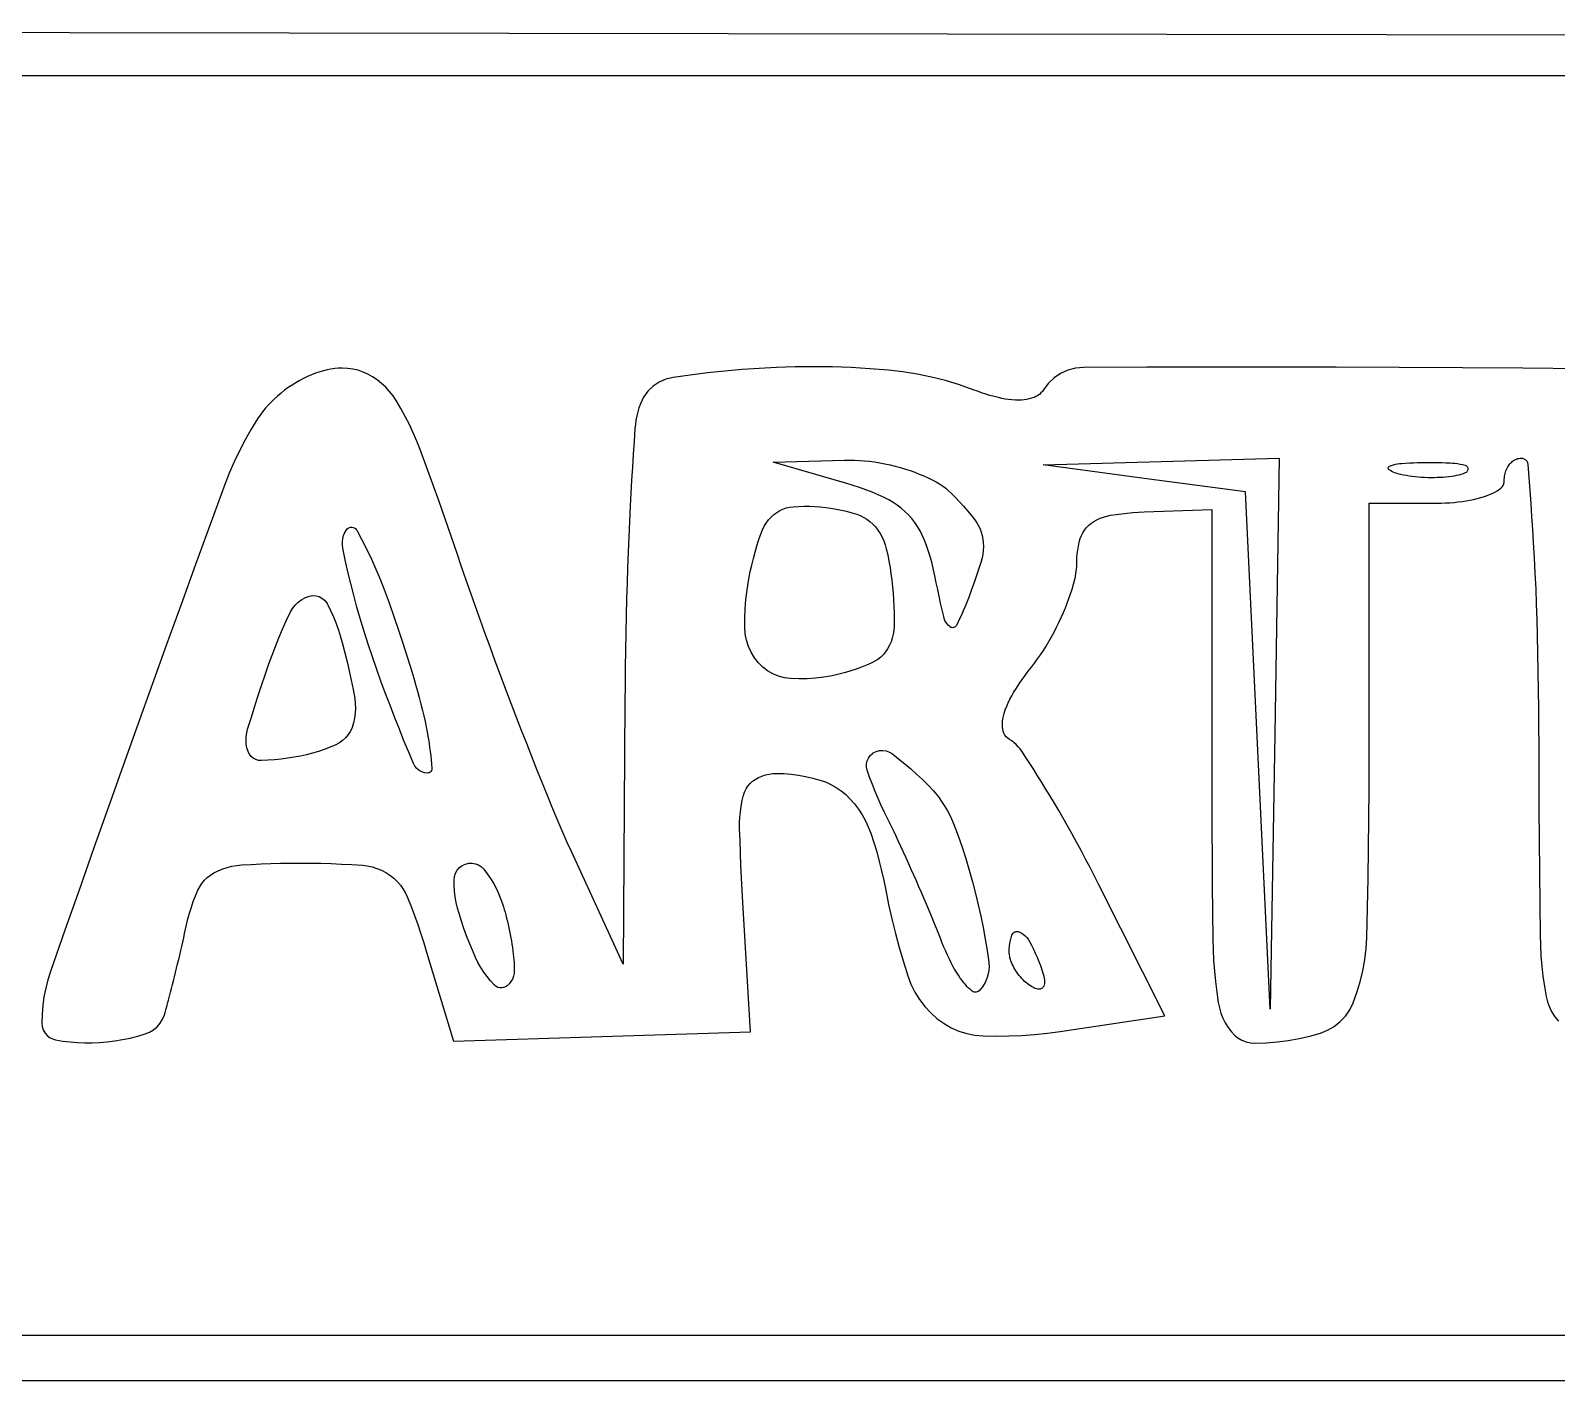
# Model space of a CAD drawing. Header units: millimetres. Extents: x -134 to 134, y -49 to 49.
# Drawn here: x -61.89 to -54.91, y -9.51 to -3.34 of the extents above; entities that cross this region are included whole.
import ezdxf

# ---------------------------------------------------------------- set-up
doc = ezdxf.new("R2010")
doc.units = ezdxf.units.MM
doc.header["$LTSCALE"] = 10
doc.header["$MEASUREMENT"] = 0

# ---------------------------------------------------------------- blocks, each defined once
blk = doc.blocks.new('DT0B-ULTRA_v_1')
at = {"color": 7, "linetype": 'Continuous', "lineweight": -3}
for points in [[(-68.7213, -6.4247, 0), (-68.7213, -9.5089, 0), (-51.71, -9.5089, 0), (-34.6987, -9.5089, 0)], [(-34.6434, -3.3924, 0), (-51.6823, -3.3664, 0), (-68.7213, -3.3404, 0), (-68.7213, -6.4247, 0)], [(-34.7976, -6.425, 0), (-34.7976, -9.3033, 0), (-51.708, -9.3033, 0), (-68.6185, -9.3033, 0), (-68.6185, -6.425, 0), (-68.6185, -3.5466, 0), (-51.708, -3.5466, 0), (-34.7976, -3.5466, 0), (-34.7976, -6.425, 0)], [(-60.8474, -5.1143, 0), (-60.877, -5.162, 0), (-60.9047, -5.2107, 0), (-60.9307, -5.2605, 0), (-60.9548, -5.3112, 0), (-60.9771, -5.3627, 0), (-60.9975, -5.415, 0), (-61.0645, -5.5974, 0), (-61.1312, -5.78, 0), (-61.1976, -5.9627, 0), (-61.2638, -6.1455, 0), (-61.3296, -6.3284, 0), (-61.3951, -6.5114, 0), (-61.4621, -6.6992, 0), (-61.5289, -6.8872, 0), (-61.5954, -7.0752, 0), (-61.6618, -7.2633, 0), (-61.7279, -7.4514, 0), (-61.7937, -7.6397, 0), (-61.8059, -7.6779, 0), (-61.8159, -7.7166, 0), (-61.8237, -7.7559, 0), (-61.8293, -7.7956, 0), (-61.8326, -7.8355, 0), (-61.8338, -7.8756, 0), (-61.8321, -7.8918, 0), (-61.827, -7.9073, 0), (-61.8189, -7.9214, 0), (-61.808, -7.9335, 0), (-61.7948, -7.9431, 0), (-61.7799, -7.9497, 0), (-61.7704, -7.9522, 0), (-61.7374, -7.9578, 0), (-61.7042, -7.9619, 0), (-61.6709, -7.9647, 0), (-61.6374, -7.9661, 0), (-61.6039, -7.966, 0), (-61.5705, -7.9645, 0), (-61.535, -7.9614, 0), (-61.4997, -7.957, 0), (-61.4646, -7.9512, 0), (-61.4297, -7.9441, 0), (-61.3951, -7.9356, 0), (-61.3609, -7.9257, 0), (-61.3411, -7.9178, 0), (-61.3228, -7.9067, 0), (-61.3065, -7.8929, 0), (-61.2927, -7.8766, 0), (-61.2816, -7.8583, 0), (-61.2737, -7.8384, 0), (-61.2703, -7.8272, 0), (-61.267, -7.8159, 0), (-61.2637, -7.8046, 0), (-61.2605, -7.7932, 0), (-61.2574, -7.7819, 0), (-61.2544, -7.7705, 0), (-61.2499, -7.7529, 0), (-61.2453, -7.7353, 0), (-61.2408, -7.7176, 0), (-61.2364, -7.7, 0), (-61.232, -7.6823, 0), (-61.2276, -7.6646, 0), (-61.2227, -7.6447, 0), (-61.2178, -7.6248, 0), (-61.213, -7.6048, 0), (-61.2082, -7.5849, 0), (-61.2035, -7.5649, 0), (-61.1988, -7.5449, 0), (-61.1943, -7.5253, 0), (-61.1898, -7.5057, 0), (-61.1853, -7.4861, 0), (-61.1809, -7.4665, 0), (-61.1765, -7.4469, 0), (-61.1722, -7.4272, 0), (-61.1658, -7.4002, 0), (-61.1585, -7.3735, 0), (-61.1503, -7.3469, 0), (-61.1413, -7.3207, 0), (-61.1313, -7.2948, 0), (-61.1205, -7.2692, 0), (-61.1122, -7.2529, 0), (-61.1022, -7.2375, 0), (-61.0905, -7.2234, 0), (-61.0774, -7.2106, 0), (-61.0629, -7.1993, 0), (-61.0473, -7.1897, 0), (-61.0276, -7.1798, 0), (-61.0072, -7.1714, 0), (-60.9862, -7.1645, 0), (-60.9648, -7.1591, 0), (-60.9431, -7.1554, 0), (-60.9211, -7.1531, 0), (-60.8766, -7.1505, 0), (-60.8321, -7.1484, 0), (-60.7875, -7.1467, 0), (-60.7429, -7.1455, 0), (-60.6983, -7.1448, 0), (-60.6537, -7.1445, 0), (-60.6063, -7.1448, 0), (-60.5588, -7.1457, 0), (-60.5113, -7.1471, 0), (-60.4639, -7.1492, 0), (-60.4164, -7.1518, 0), (-60.3691, -7.1549, 0), (-60.3466, -7.1576, 0), (-60.3245, -7.1623, 0), (-60.3029, -7.1689, 0), (-60.2819, -7.1775, 0), (-60.2619, -7.1879, 0), (-60.2428, -7.2, 0), (-60.2254, -7.2136, 0), (-60.2094, -7.2287, 0), (-60.195, -7.2453, 0), (-60.1822, -7.2632, 0), (-60.1712, -7.2823, 0), (-60.1621, -7.3023, 0), (-60.1461, -7.3434, 0), (-60.1307, -7.3846, 0), (-60.1159, -7.426, 0), (-60.1017, -7.4677, 0), (-60.0882, -7.5096, 0), (-60.0753, -7.5517, 0), (-59.9533, -7.9588, 0), (-59.2744, -7.9372, 0), (-58.5956, -7.9155, 0), (-58.6308, -7.3244, 0), (-58.634, -7.2682, 0), (-58.6368, -7.2118, 0), (-58.6394, -7.1555, 0), (-58.6416, -7.0992, 0), (-58.6436, -7.0428, 0), (-58.6452, -6.9865, 0), (-58.6452, -6.9609, 0), (-58.6441, -6.9354, 0), (-58.6417, -6.9099, 0), (-58.6382, -6.8846, 0), (-58.6335, -6.8595, 0), (-58.6276, -6.8346, 0), (-58.6228, -6.82, 0), (-58.6161, -6.8061, 0), (-58.6078, -6.7932, 0), (-58.5979, -6.7814, 0), (-58.5865, -6.771, 0), (-58.574, -6.7621, 0), (-58.5591, -6.7538, 0), (-58.5434, -6.747, 0), (-58.5272, -6.7416, 0), (-58.5106, -6.7378, 0), (-58.4936, -6.7356, 0), (-58.4766, -6.7349, 0), (-58.4431, -6.736, 0), (-58.4098, -6.7387, 0), (-58.3766, -6.7429, 0), (-58.3437, -6.7488, 0), (-58.311, -6.7562, 0), (-58.2788, -6.7652, 0), (-58.253, -6.7742, 0), (-58.2282, -6.7855, 0), (-58.2044, -6.7989, 0), (-58.1819, -6.8143, 0), (-58.1608, -6.8317, 0), (-58.1413, -6.8507, 0), (-58.121, -6.8741, 0), (-58.1023, -6.8988, 0), (-58.0854, -6.9247, 0), (-58.0704, -6.9518, 0), (-58.0573, -6.9798, 0), (-58.0462, -7.0087, 0), (-58.0322, -7.0512, 0), (-58.0192, -7.094, 0), (-58.0073, -7.1371, 0), (-57.9964, -7.1804, 0), (-57.9866, -7.2241, 0), (-57.9778, -7.2679, 0), (-57.9646, -7.3342, 0), (-57.9499, -7.4002, 0), (-57.9338, -7.4659, 0), (-57.9163, -7.5312, 0), (-57.8973, -7.5961, 0), (-57.8769, -7.6606, 0), (-57.8626, -7.6981, 0), (-57.8448, -7.734, 0), (-57.8236, -7.7681, 0), (-57.7993, -7.8, 0), (-57.7721, -7.8294, 0), (-57.7421, -7.8561, 0), (-57.7115, -7.8783, 0), (-57.6787, -7.897, 0), (-57.6441, -7.9121, 0), (-57.608, -7.9234, 0), (-57.571, -7.9308, 0), (-57.5333, -7.9341, 0), (-57.4744, -7.9352, 0), (-57.4155, -7.9345, 0), (-57.3566, -7.932, 0), (-57.2978, -7.9277, 0), (-57.2392, -7.9217, 0), (-57.1807, -7.9138, 0), (-56.702, -7.842, 0), (-57.004, -7.2438, 0), (-57.024, -7.2045, 0), (-57.0442, -7.1653, 0), (-57.0647, -7.1262, 0), (-57.0854, -7.0873, 0), (-57.1063, -7.0485, 0), (-57.1275, -7.0098, 0), (-57.147, -6.9748, 0), (-57.1668, -6.9399, 0), (-57.1868, -6.9051, 0), (-57.2072, -6.8705, 0), (-57.2278, -6.8361, 0), (-57.2487, -6.8019, 0), (-57.2662, -6.7736, 0), (-57.2839, -6.7454, 0), (-57.3018, -6.7174, 0), (-57.3199, -6.6894, 0), (-57.3381, -6.6616, 0), (-57.3565, -6.6339, 0), (-57.3642, -6.6232, 0), (-57.3726, -6.6131, 0), (-57.3818, -6.6036, 0), (-57.3916, -6.5948, 0), (-57.402, -6.5868, 0), (-57.4129, -6.5795, 0), (-57.4206, -6.5739, 0), (-57.4273, -6.5673, 0), (-57.433, -6.5597, 0), (-57.4376, -6.5515, 0), (-57.4408, -6.5426, 0), (-57.4428, -6.5333, 0), (-57.4439, -6.5212, 0), (-57.4442, -6.5091, 0), (-57.4437, -6.497, 0), (-57.4423, -6.4849, 0), (-57.44, -6.473, 0), (-57.4368, -6.4612, 0), (-57.4314, -6.4445, 0), (-57.4251, -6.428, 0), (-57.4182, -6.4118, 0), (-57.4106, -6.396, 0), (-57.4023, -6.3804, 0), (-57.3934, -6.3653, 0), (-57.3808, -6.3454, 0), (-57.3678, -6.3258, 0), (-57.3545, -6.3064, 0), (-57.3408, -6.2872, 0), (-57.3268, -6.2683, 0), (-57.3124, -6.2497, 0), (-57.298, -6.231, 0), (-57.2841, -6.212, 0), (-57.2707, -6.1926, 0), (-57.2576, -6.173, 0), (-57.2451, -6.153, 0), (-57.233, -6.1328, 0), (-57.2207, -6.1112, 0), (-57.2089, -6.0893, 0), (-57.1974, -6.0672, 0), (-57.1865, -6.0449, 0), (-57.1759, -6.0224, 0), (-57.1659, -5.9996, 0), (-57.157, -5.9785, 0), (-57.1486, -5.9573, 0), (-57.1406, -5.9358, 0), (-57.1331, -5.9142, 0), (-57.126, -5.8925, 0), (-57.1194, -5.8706, 0), (-57.115, -5.854, 0), (-57.1113, -5.8371, 0), (-57.1085, -5.8201, 0), (-57.1064, -5.803, 0), (-57.1052, -5.7858, 0), (-57.1048, -5.7686, 0), (-57.1043, -5.7504, 0), (-57.1029, -5.7323, 0), (-57.1007, -5.7142, 0), (-57.0976, -5.6963, 0), (-57.0935, -5.6786, 0), (-57.0887, -5.661, 0), (-57.0839, -5.6479, 0), (-57.0778, -5.6354, 0), (-57.0703, -5.6235, 0), (-57.0617, -5.6126, 0), (-57.0519, -5.6026, 0), (-57.0411, -5.5937, 0), (-57.0276, -5.5844, 0), (-57.0134, -5.5763, 0), (-56.9985, -5.5693, 0), (-56.9832, -5.5636, 0), (-56.9675, -5.559, 0), (-56.9514, -5.5557, 0), (-56.9257, -5.5517, 0), (-56.9, -5.5483, 0), (-56.8741, -5.5455, 0), (-56.8482, -5.5432, 0), (-56.8223, -5.5414, 0), (-56.7964, -5.5402, 0), (-56.4882, -5.5293, 0), (-56.4882, -6.7481, 0), (-56.4881, -6.8722, 0), (-56.4877, -6.9963, 0), (-56.487, -7.1204, 0), (-56.4861, -7.2445, 0), (-56.4849, -7.3686, 0), (-56.4835, -7.4927, 0), (-56.4823, -7.5412, 0), (-56.4799, -7.5896, 0), (-56.4763, -7.638, 0), (-56.4715, -7.6863, 0), (-56.4655, -7.7344, 0), (-56.4583, -7.7824, 0), (-56.4534, -7.8065, 0), (-56.4463, -7.8301, 0), (-56.4372, -7.853, 0), (-56.4262, -7.875, 0), (-56.4133, -7.8959, 0), (-56.3986, -7.9157, 0), (-56.3845, -7.9306, 0), (-56.3684, -7.9433, 0), (-56.3506, -7.9535, 0), (-56.3315, -7.9609, 0), (-56.3115, -7.9654, 0), (-56.291, -7.9669, 0), (-56.2403, -7.9657, 0), (-56.1898, -7.9618, 0), (-56.1395, -7.9554, 0), (-56.0896, -7.9465, 0), (-56.0402, -7.9351, 0), (-55.9915, -7.9212, 0), (-55.959, -7.9083, 0), (-55.9288, -7.8909, 0), (-55.9015, -7.8692, 0), (-55.8777, -7.8437, 0), (-55.8579, -7.815, 0), (-55.8425, -7.7837, 0), (-55.8248, -7.7356, 0), (-55.8099, -7.6866, 0), (-55.798, -7.6369, 0), (-55.789, -7.5865, 0), (-55.783, -7.5356, 0), (-55.7801, -7.4845, 0), (-55.7766, -7.349, 0), (-55.7737, -7.2134, 0), (-55.7715, -7.0778, 0), (-55.7699, -6.9422, 0), (-55.7689, -6.8066, 0), (-55.7686, -6.671, 0), (-55.7686, -5.4998, 0), (-55.4602, -5.4998, 0), (-55.4405, -5.4996, 0), (-55.4207, -5.4989, 0), (-55.401, -5.4979, 0), (-55.3813, -5.4964, 0), (-55.3617, -5.4946, 0), (-55.3421, -5.4923, 0), (-55.3252, -5.4899, 0), (-55.3084, -5.4869, 0), (-55.2917, -5.4834, 0), (-55.2751, -5.4793, 0), (-55.2587, -5.4747, 0), (-55.2424, -5.4696, 0), (-55.2303, -5.4653, 0), (-55.2185, -5.4605, 0), (-55.2068, -5.4552, 0), (-55.1954, -5.4494, 0), (-55.1842, -5.4432, 0), (-55.1733, -5.4365, 0), (-55.1672, -5.4317, 0), (-55.1618, -5.426, 0), (-55.1575, -5.4195, 0), (-55.1544, -5.4123, 0), (-55.1525, -5.4047, 0), (-55.1518, -5.397, 0), (-55.1516, -5.3903, 0), (-55.1512, -5.3837, 0), (-55.1504, -5.3771, 0), (-55.1492, -5.3706, 0), (-55.1478, -5.3641, 0), (-55.146, -5.3577, 0), (-55.144, -5.3518, 0), (-55.1417, -5.346, 0), (-55.1391, -5.3403, 0), (-55.1361, -5.3348, 0), (-55.1328, -5.3295, 0), (-55.1292, -5.3244, 0), (-55.1256, -5.3201, 0), (-55.1218, -5.316, 0), (-55.1178, -5.3121, 0), (-55.1134, -5.3085, 0), (-55.1089, -5.3052, 0), (-55.1041, -5.3023, 0), (-55.0996, -5.2999, 0), (-55.0948, -5.2979, 0), (-55.0899, -5.2964, 0), (-55.0849, -5.2953, 0), (-55.0798, -5.2947, 0), (-55.0747, -5.2945, 0), (-55.0682, -5.2952, 0), (-55.062, -5.2972, 0), (-55.0563, -5.3005, 0), (-55.0514, -5.3049, 0), (-55.0476, -5.3103, 0), (-55.0449, -5.3163, 0), (-55.0436, -5.3227, 0), (-55.0436, -5.3227, 0), (-55.0392, -5.3828, 0), (-55.0349, -5.4422, 0), (-55.0308, -5.5015, 0), (-55.0269, -5.5609, 0), (-55.023, -5.6202, 0), (-55.0193, -5.6796, 0), (-55.0152, -5.7501, 0), (-55.0116, -5.8205, 0), (-55.0083, -5.891, 0), (-55.0055, -5.9616, 0), (-55.0032, -6.0321, 0), (-55.0012, -6.1027, 0), (-54.9993, -6.1864, 0), (-54.9977, -6.2701, 0), (-54.9965, -6.3539, 0), (-54.9955, -6.4376, 0), (-54.9948, -6.5214, 0), (-54.9945, -6.6051, 0), (-54.994, -6.75, 0), (-54.9933, -6.8949, 0), (-54.9924, -7.0397, 0), (-54.9912, -7.1846, 0), (-54.9898, -7.3294, 0), (-54.9881, -7.4742, 0), (-54.9869, -7.5213, 0), (-54.9843, -7.5682, 0), (-54.9803, -7.6151, 0), (-54.975, -7.6618, 0), (-54.9684, -7.7084, 0), (-54.9604, -7.7547, 0), (-54.9544, -7.7794, 0), (-54.9456, -7.8033, 0), (-54.9343, -7.8261, 0), (-54.9205, -7.8475, 0), (-54.9044, -7.8672, 0)], [(-54.7916, -4.8862, 0), (-55.0674, -4.8836, 0), (-55.3432, -4.8817, 0), (-55.6316, -4.8804, 0), (-55.9201, -4.8794, 0), (-56.2085, -4.8789, 0), (-56.497, -4.8787, 0), (-56.7855, -4.8789, 0), (-57.0739, -4.8795, 0), (-57.1102, -4.8827, 0), (-57.1454, -4.892, 0), (-57.1786, -4.907, 0), (-57.2088, -4.9274, 0), (-57.2351, -4.9526, 0), (-57.2568, -4.9818, 0), (-57.2622, -4.9896, 0), (-57.2684, -4.9967, 0), (-57.2754, -5.0031, 0), (-57.2831, -5.0087, 0), (-57.2914, -5.0133, 0), (-57.3001, -5.0171, 0), (-57.3113, -5.0208, 0), (-57.3227, -5.0238, 0), (-57.3343, -5.0262, 0), (-57.346, -5.0279, 0), (-57.3578, -5.029, 0), (-57.3696, -5.0293, 0), (-57.3853, -5.029, 0), (-57.401, -5.028, 0), (-57.4167, -5.0264, 0), (-57.4322, -5.0242, 0), (-57.4477, -5.0213, 0), (-57.4631, -5.0178, 0), (-57.4825, -5.0128, 0), (-57.5018, -5.0074, 0), (-57.521, -5.0015, 0), (-57.5401, -4.9954, 0), (-57.5591, -4.9888, 0), (-57.5779, -4.9818, 0), (-57.6406, -4.9596, 0), (-57.7042, -4.9403, 0), (-57.7686, -4.9239, 0), (-57.8337, -4.9104, 0), (-57.8994, -4.9, 0), (-57.9655, -4.8925, 0), (-58.0504, -4.8858, 0), (-58.1354, -4.8809, 0), (-58.2206, -4.8779, 0), (-58.3057, -4.8768, 0), (-58.3909, -4.8776, 0), (-58.4761, -4.8802, 0), (-58.5553, -4.8842, 0), (-58.6344, -4.8897, 0), (-58.7134, -4.8966, 0), (-58.7923, -4.9049, 0), (-58.871, -4.9146, 0), (-58.9495, -4.9257, 0), (-58.9819, -4.9336, 0), (-59.0125, -4.947, 0), (-59.0402, -4.9655, 0), (-59.0643, -4.9886, 0), (-59.0839, -5.0156, 0), (-59.0986, -5.0456, 0), (-59.1051, -5.0638, 0), (-59.1107, -5.0824, 0), (-59.1153, -5.1012, 0), (-59.119, -5.1203, 0), (-59.1218, -5.1395, 0), (-59.1236, -5.1588, 0), (-59.1276, -5.2177, 0), (-59.1315, -5.2767, 0), (-59.1351, -5.3357, 0), (-59.1386, -5.3947, 0), (-59.142, -5.4537, 0), (-59.1451, -5.5128, 0), (-59.1486, -5.5833, 0), (-59.1518, -5.6539, 0), (-59.1548, -5.7245, 0), (-59.1574, -5.7951, 0), (-59.1596, -5.8657, 0), (-59.1616, -5.9363, 0), (-59.1635, -6.0149, 0), (-59.1652, -6.0934, 0), (-59.1666, -6.172, 0), (-59.1678, -6.2505, 0), (-59.1687, -6.3291, 0), (-59.1694, -6.4077, 0), (-59.1778, -7.6071, 0), (-59.4135, -7.0923, 0), (-59.4327, -7.05, 0), (-59.4516, -7.0075, 0), (-59.4701, -6.9649, 0), (-59.4883, -6.9221, 0), (-59.5062, -6.8792, 0), (-59.5238, -6.8362, 0), (-59.5477, -6.777, 0), (-59.5713, -6.7177, 0), (-59.5948, -6.6583, 0), (-59.6181, -6.5989, 0), (-59.6413, -6.5394, 0), (-59.6642, -6.4798, 0), (-59.6888, -6.4154, 0), (-59.7132, -6.351, 0), (-59.7374, -6.2864, 0), (-59.7615, -6.2218, 0), (-59.7853, -6.1571, 0), (-59.809, -6.0923, 0), (-59.8307, -6.0322, 0), (-59.8522, -5.9719, 0), (-59.8735, -5.9116, 0), (-59.8946, -5.8512, 0), (-59.9154, -5.7908, 0), (-59.9361, -5.7302, 0), (-59.9632, -5.6507, 0), (-59.9907, -5.5714, 0), (-60.0186, -5.4922, 0), (-60.0469, -5.4131, 0), (-60.0756, -5.3342, 0), (-60.1047, -5.2554, 0), (-60.1198, -5.2166, 0), (-60.1363, -5.1783, 0), (-60.1539, -5.1406, 0), (-60.1729, -5.1035, 0), (-60.193, -5.0671, 0), (-60.2143, -5.0313, 0), (-60.2288, -5.0099, 0), (-60.2448, -4.9896, 0), (-60.2623, -4.9706, 0), (-60.2812, -4.953, 0), (-60.3014, -4.9369, 0), (-60.3228, -4.9224, 0), (-60.3439, -4.9106, 0), (-60.366, -4.9008, 0), (-60.3889, -4.893, 0), (-60.4125, -4.8875, 0), (-60.4364, -4.8841, 0), (-60.4606, -4.883, 0), (-60.4781, -4.8834, 0), (-60.4955, -4.8848, 0), (-60.5129, -4.8872, 0), (-60.53, -4.8905, 0), (-60.547, -4.8947, 0), (-60.5638, -4.8998, 0), (-60.5826, -4.9064, 0), (-60.6012, -4.9138, 0), (-60.6196, -4.9218, 0), (-60.6376, -4.9305, 0), (-60.6553, -4.9399, 0), (-60.6727, -4.9498, 0), (-60.6903, -4.9608, 0), (-60.7075, -4.9723, 0), (-60.7243, -4.9845, 0), (-60.7407, -4.9973, 0), (-60.7567, -5.0106, 0), (-60.7721, -5.0244, 0), (-60.7862, -5.0381, 0), (-60.7997, -5.0523, 0), (-60.8126, -5.067, 0), (-60.8248, -5.0823, 0), (-60.8365, -5.098, 0), (-60.8474, -5.1143, 0)], [(-56.2003, -6.5535, 0), (-56.2208, -7.8127, 0), (-56.2774, -6.6306, 0), (-56.334, -5.4484, 0), (-56.7966, -5.3867, 0), (-57.2592, -5.325, 0), (-56.7195, -5.3096, 0), (-56.1798, -5.2942, 0), (-56.2003, -6.5535, 0)], [(-57.6777, -5.4557, 0), (-57.6589, -5.4749, 0), (-57.6405, -5.4945, 0), (-57.6224, -5.5145, 0), (-57.6048, -5.5348, 0), (-57.5876, -5.5555, 0), (-57.5708, -5.5766, 0), (-57.5615, -5.5896, 0), (-57.5534, -5.6034, 0), (-57.5466, -5.6179, 0), (-57.541, -5.6329, 0), (-57.5368, -5.6484, 0), (-57.5339, -5.6641, 0), (-57.5322, -5.6814, 0), (-57.5317, -5.6988, 0), (-57.5325, -5.7161, 0), (-57.5346, -5.7334, 0), (-57.5379, -5.7504, 0), (-57.5425, -5.7672, 0), (-57.5526, -5.7992, 0), (-57.5632, -5.8311, 0), (-57.5741, -5.8629, 0), (-57.5854, -5.8946, 0), (-57.5971, -5.9262, 0), (-57.6092, -5.9575, 0), (-57.6161, -5.9747, 0), (-57.6233, -5.9918, 0), (-57.6308, -6.0087, 0), (-57.6386, -6.0255, 0), (-57.6467, -6.0421, 0), (-57.6551, -6.0586, 0), (-57.6574, -6.0621, 0), (-57.6603, -6.0649, 0), (-57.6637, -6.0671, 0), (-57.6676, -6.0686, 0), (-57.6716, -6.0692, 0), (-57.6757, -6.0689, 0), (-57.6797, -6.0678, 0), (-57.6833, -6.0659, 0), (-57.6853, -6.0644, 0), (-57.6919, -6.0581, 0), (-57.6978, -6.0511, 0), (-57.7029, -6.0435, 0), (-57.7071, -6.0355, 0), (-57.7105, -6.027, 0), (-57.713, -6.0182, 0), (-57.72, -5.9874, 0), (-57.7269, -5.9566, 0), (-57.7336, -5.9257, 0), (-57.7401, -5.8948, 0), (-57.7466, -5.8638, 0), (-57.7528, -5.8328, 0), (-57.7589, -5.8045, 0), (-57.7659, -5.7764, 0), (-57.7737, -5.7485, 0), (-57.7823, -5.7209, 0), (-57.7917, -5.6935, 0), (-57.802, -5.6664, 0), (-57.8108, -5.6459, 0), (-57.821, -5.626, 0), (-57.8324, -5.6068, 0), (-57.8451, -5.5884, 0), (-57.8589, -5.5708, 0), (-57.8737, -5.5541, 0), (-57.89, -5.5381, 0), (-57.9072, -5.5231, 0), (-57.9253, -5.5092, 0), (-57.9442, -5.4964, 0), (-57.9639, -5.4848, 0), (-57.9842, -5.4745, 0), (-58.012, -5.4619, 0), (-58.0401, -5.45, 0), (-58.0685, -5.4389, 0), (-58.0972, -5.4285, 0), (-58.1262, -5.4189, 0), (-58.1554, -5.41, 0), (-58.4928, -5.3127, 0), (-58.166, -5.3034, 0), (-58.1431, -5.3031, 0), (-58.1202, -5.3035, 0), (-58.0974, -5.3046, 0), (-58.0745, -5.3063, 0), (-58.0518, -5.3087, 0), (-58.0291, -5.3118, 0), (-58.0052, -5.3157, 0), (-57.9815, -5.3203, 0), (-57.9578, -5.3254, 0), (-57.9343, -5.3311, 0), (-57.911, -5.3374, 0), (-57.8878, -5.3443, 0), (-57.8665, -5.3513, 0), (-57.8454, -5.3588, 0), (-57.8244, -5.3669, 0), (-57.8037, -5.3755, 0), (-57.7833, -5.3847, 0), (-57.763, -5.3944, 0), (-57.7475, -5.4026, 0), (-57.7324, -5.4117, 0), (-57.7179, -5.4216, 0), (-57.7039, -5.4322, 0), (-57.6905, -5.4436, 0), (-57.6777, -5.4557, 0)], [(-55.3297, -5.3616, 0), (-55.3397, -5.3654, 0), (-55.3498, -5.3687, 0), (-55.36, -5.3717, 0), (-55.3703, -5.3742, 0), (-55.3807, -5.3762, 0), (-55.3912, -5.3779, 0), (-55.4047, -5.3796, 0), (-55.4182, -5.381, 0), (-55.4318, -5.3821, 0), (-55.4454, -5.3829, 0), (-55.4589, -5.3835, 0), (-55.4725, -5.3838, 0), (-55.487, -5.3839, 0), (-55.5015, -5.3836, 0), (-55.5159, -5.3831, 0), (-55.5304, -5.3823, 0), (-55.5448, -5.3812, 0), (-55.5592, -5.3798, 0), (-55.5725, -5.3782, 0), (-55.5858, -5.3763, 0), (-55.599, -5.3741, 0), (-55.6121, -5.3715, 0), (-55.6252, -5.3686, 0), (-55.6381, -5.3654, 0), (-55.6452, -5.3634, 0), (-55.652, -5.3609, 0), (-55.6588, -5.3581, 0), (-55.6653, -5.3548, 0), (-55.6717, -5.3512, 0), (-55.6778, -5.3473, 0), (-55.6793, -5.346, 0), (-55.6805, -5.3444, 0), (-55.6813, -5.3427, 0), (-55.6818, -5.3408, 0), (-55.6818, -5.3388, 0), (-55.6815, -5.3369, 0), (-55.6807, -5.335, 0), (-55.6796, -5.3334, 0), (-55.6782, -5.3321, 0), (-55.6765, -5.331, 0), (-55.6765, -5.331, 0), (-55.6672, -5.3275, 0), (-55.6583, -5.3247, 0), (-55.6492, -5.3224, 0), (-55.64, -5.3206, 0), (-55.6307, -5.3192, 0), (-55.6214, -5.3184, 0), (-55.6031, -5.3173, 0), (-55.5848, -5.3164, 0), (-55.5665, -5.3156, 0), (-55.5482, -5.315, 0), (-55.5299, -5.3145, 0), (-55.5116, -5.3142, 0), (-55.4931, -5.3141, 0), (-55.4746, -5.3141, 0), (-55.4561, -5.3143, 0), (-55.4376, -5.3147, 0), (-55.4191, -5.3153, 0), (-55.4006, -5.316, 0), (-55.3888, -5.3168, 0), (-55.3771, -5.3179, 0), (-55.3655, -5.3195, 0), (-55.3539, -5.3214, 0), (-55.3424, -5.3238, 0), (-55.331, -5.3266, 0), (-55.3275, -5.3279, 0), (-55.3244, -5.3299, 0), (-55.3217, -5.3325, 0), (-55.3197, -5.3355, 0), (-55.3184, -5.339, 0), (-55.3177, -5.3427, 0), (-55.3177, -5.3427, 0), (-55.318, -5.3471, 0), (-55.3191, -5.3508, 0), (-55.3209, -5.3543, 0), (-55.3233, -5.3573, 0), (-55.3263, -5.3598, 0), (-55.3297, -5.3616, 0)], [(-57.9468, -5.8817, 0), (-57.9442, -5.912, 0), (-57.9422, -5.9424, 0), (-57.9407, -5.9727, 0), (-57.9398, -6.0031, 0), (-57.9395, -6.0335, 0), (-57.9398, -6.0639, 0), (-57.941, -6.0817, 0), (-57.9436, -6.0993, 0), (-57.9478, -6.1166, 0), (-57.9534, -6.1334, 0), (-57.9605, -6.1497, 0), (-57.969, -6.1654, 0), (-57.9782, -6.1791, 0), (-57.9887, -6.1918, 0), (-58.0005, -6.2034, 0), (-58.0133, -6.2137, 0), (-58.0272, -6.2227, 0), (-58.0419, -6.2303, 0), (-58.0652, -6.2403, 0), (-58.0888, -6.2498, 0), (-58.1127, -6.2585, 0), (-58.1368, -6.2664, 0), (-58.1611, -6.2737, 0), (-58.1857, -6.2803, 0), (-58.223, -6.2886, 0), (-58.2608, -6.2951, 0), (-58.2988, -6.2996, 0), (-58.337, -6.3021, 0), (-58.3753, -6.3027, 0), (-58.4136, -6.3013, 0), (-58.441, -6.2978, 0), (-58.4677, -6.2907, 0), (-58.4933, -6.2802, 0), (-58.5173, -6.2664, 0), (-58.5393, -6.2496, 0), (-58.5588, -6.2301, 0), (-58.577, -6.2068, 0), (-58.5923, -6.1816, 0), (-58.6045, -6.1548, 0), (-58.6136, -6.1267, 0), (-58.6193, -6.0978, 0), (-58.6216, -6.0684, 0), (-58.6217, -6.0255, 0), (-58.62, -5.9825, 0), (-58.6167, -5.9397, 0), (-58.6116, -5.897, 0), (-58.6049, -5.8546, 0), (-58.5965, -5.8124, 0), (-58.5897, -5.7829, 0), (-58.5824, -5.7536, 0), (-58.5745, -5.7244, 0), (-58.566, -5.6954, 0), (-58.557, -5.6665, 0), (-58.5474, -5.6378, 0), (-58.541, -5.6216, 0), (-58.5331, -5.6059, 0), (-58.5239, -5.591, 0), (-58.5134, -5.577, 0), (-58.5017, -5.564, 0), (-58.4889, -5.5521, 0), (-58.476, -5.5423, 0), (-58.4623, -5.5339, 0), (-58.4477, -5.5271, 0), (-58.4325, -5.5218, 0), (-58.4168, -5.5181, 0), (-58.4008, -5.5162, 0), (-58.376, -5.5148, 0), (-58.3512, -5.5142, 0), (-58.3263, -5.5144, 0), (-58.3015, -5.5154, 0), (-58.2767, -5.5171, 0), (-58.252, -5.5195, 0), (-58.2279, -5.5228, 0), (-58.204, -5.5268, 0), (-58.1802, -5.5316, 0), (-58.1566, -5.5373, 0), (-58.1332, -5.5438, 0), (-58.11, -5.551, 0), (-58.0939, -5.5572, 0), (-58.0783, -5.5649, 0), (-58.0636, -5.5739, 0), (-58.0497, -5.5843, 0), (-58.0369, -5.5959, 0), (-58.0251, -5.6086, 0), (-58.0136, -5.6234, 0), (-58.0033, -5.639, 0), (-57.9943, -5.6554, 0), (-57.9866, -5.6725, 0), (-57.9802, -5.6901, 0), (-57.9752, -5.7082, 0), (-57.9689, -5.7368, 0), (-57.9632, -5.7656, 0), (-57.9582, -5.7945, 0), (-57.9538, -5.8235, 0), (-57.95, -5.8526, 0), (-57.9468, -5.8817, 0)], [(-60.1429, -6.27, 0), (-60.1342, -6.2995, 0), (-60.1257, -6.329, 0), (-60.1175, -6.3586, 0), (-60.1095, -6.3882, 0), (-60.1018, -6.4179, 0), (-60.0943, -6.4477, 0), (-60.0884, -6.4725, 0), (-60.0828, -6.4973, 0), (-60.0777, -6.5222, 0), (-60.0728, -6.5471, 0), (-60.0684, -6.5722, 0), (-60.0643, -6.5972, 0), (-60.0615, -6.6162, 0), (-60.0589, -6.6353, 0), (-60.0566, -6.6543, 0), (-60.0545, -6.6734, 0), (-60.0526, -6.6925, 0), (-60.051, -6.7117, 0), (-60.0511, -6.7159, 0), (-60.0521, -6.72, 0), (-60.0539, -6.7238, 0), (-60.0565, -6.7271, 0), (-60.0597, -6.7298, 0), (-60.0634, -6.7318, 0), (-60.0674, -6.733, 0), (-60.0711, -6.7334, 0), (-60.0847, -6.732, 0), (-60.0978, -6.7281, 0), (-60.1099, -6.7216, 0), (-60.1205, -6.713, 0), (-60.1292, -6.7024, 0), (-60.1357, -6.6904, 0), (-60.1574, -6.6381, 0), (-60.1788, -6.5856, 0), (-60.1999, -6.533, 0), (-60.2207, -6.4803, 0), (-60.2412, -6.4275, 0), (-60.2613, -6.3746, 0), (-60.2825, -6.3174, 0), (-60.303, -6.2599, 0), (-60.3228, -6.2022, 0), (-60.342, -6.1443, 0), (-60.3605, -6.0862, 0), (-60.3783, -6.0278, 0), (-60.3938, -5.9746, 0), (-60.4084, -5.9212, 0), (-60.4222, -5.8675, 0), (-60.4352, -5.8137, 0), (-60.4473, -5.7596, 0), (-60.4585, -5.7054, 0), (-60.4604, -5.6909, 0), (-60.4604, -5.6764, 0), (-60.4585, -5.662, 0), (-60.4547, -5.6479, 0), (-60.4491, -5.6345, 0), (-60.4417, -5.6219, 0), (-60.438, -5.6175, 0), (-60.4334, -5.614, 0), (-60.4283, -5.6115, 0), (-60.4227, -5.6101, 0), (-60.4169, -5.6099, 0), (-60.4112, -5.6109, 0), (-60.4059, -5.6131, 0), (-60.4011, -5.6163, 0), (-60.3971, -5.6205, 0), (-60.3948, -5.6239, 0), (-60.3711, -5.6676, 0), (-60.3486, -5.7118, 0), (-60.3271, -5.7567, 0), (-60.3068, -5.802, 0), (-60.2877, -5.8478, 0), (-60.2697, -5.8941, 0), (-60.2468, -5.9562, 0), (-60.2247, -6.0185, 0), (-60.2032, -6.081, 0), (-60.1824, -6.1438, 0), (-60.1623, -6.2068, 0), (-60.1429, -6.27, 0)], [(-60.4594, -6.1423, 0), (-60.4486, -6.1837, 0), (-60.4384, -6.2253, 0), (-60.4289, -6.267, 0), (-60.42, -6.3088, 0), (-60.4117, -6.3508, 0), (-60.404, -6.3929, 0), (-60.4012, -6.4151, 0), (-60.4003, -6.4374, 0), (-60.4014, -6.4597, 0), (-60.4044, -6.4818, 0), (-60.4094, -6.5036, 0), (-60.4163, -6.5248, 0), (-60.4239, -6.5418, 0), (-60.4337, -6.5576, 0), (-60.4455, -6.572, 0), (-60.4591, -6.5847, 0), (-60.4742, -6.5956, 0), (-60.4905, -6.6044, 0), (-60.5165, -6.6156, 0), (-60.5428, -6.6258, 0), (-60.5695, -6.6349, 0), (-60.5966, -6.6429, 0), (-60.624, -6.6499, 0), (-60.6516, -6.6557, 0), (-60.6811, -6.661, 0), (-60.7108, -6.6655, 0), (-60.7406, -6.6693, 0), (-60.7704, -6.6724, 0), (-60.8003, -6.6748, 0), (-60.8303, -6.6764, 0), (-60.8433, -6.6755, 0), (-60.8557, -6.672, 0), (-60.8672, -6.666, 0), (-60.8772, -6.6577, 0), (-60.8853, -6.6476, 0), (-60.891, -6.636, 0), (-60.8915, -6.6345, 0), (-60.8963, -6.6178, 0), (-60.8993, -6.6008, 0), (-60.9005, -6.5835, 0), (-60.8998, -6.5662, 0), (-60.8974, -6.549, 0), (-60.8932, -6.5322, 0), (-60.8777, -6.4824, 0), (-60.8619, -6.4326, 0), (-60.8459, -6.383, 0), (-60.8294, -6.3335, 0), (-60.8127, -6.284, 0), (-60.7957, -6.2347, 0), (-60.7814, -6.1947, 0), (-60.7663, -6.155, 0), (-60.7504, -6.1156, 0), (-60.7339, -6.0765, 0), (-60.7166, -6.0377, 0), (-60.6986, -5.9992, 0), (-60.6888, -5.982, 0), (-60.6766, -5.9663, 0), (-60.6624, -5.9525, 0), (-60.6463, -5.9409, 0), (-60.6287, -5.9317, 0), (-60.61, -5.9251, 0), (-60.5955, -5.9227, 0), (-60.5808, -5.9234, 0), (-60.5666, -5.9271, 0), (-60.5535, -5.9336, 0), (-60.542, -5.9428, 0), (-60.5327, -5.9541, 0), (-60.5288, -5.961, 0), (-60.5146, -5.9902, 0), (-60.5015, -6.0198, 0), (-60.4894, -6.0498, 0), (-60.4783, -6.0803, 0), (-60.4683, -6.1111, 0), (-60.4594, -6.1423, 0)], [(-57.7846, -6.7881, 0), (-57.7599, -6.8145, 0), (-57.7371, -6.8427, 0), (-57.7162, -6.8723, 0), (-57.6975, -6.9033, 0), (-57.681, -6.9356, 0), (-57.6668, -6.9689, 0), (-57.6475, -7.0203, 0), (-57.6293, -7.0721, 0), (-57.6122, -7.1243, 0), (-57.5962, -7.1769, 0), (-57.5813, -7.2298, 0), (-57.5675, -7.283, 0), (-57.5551, -7.3349, 0), (-57.5437, -7.387, 0), (-57.5332, -7.4392, 0), (-57.5236, -7.4917, 0), (-57.515, -7.5444, 0), (-57.5073, -7.5971, 0), (-57.5059, -7.6209, 0), (-57.5082, -7.6447, 0), (-57.514, -7.6678, 0), (-57.5233, -7.6897, 0), (-57.5359, -7.7099, 0), (-57.5514, -7.728, 0), (-57.5552, -7.7311, 0), (-57.5596, -7.7333, 0), (-57.5643, -7.7346, 0), (-57.5692, -7.7349, 0), (-57.5741, -7.7341, 0), (-57.5787, -7.7323, 0), (-57.5826, -7.7298, 0), (-57.5909, -7.7229, 0), (-57.5989, -7.7157, 0), (-57.6066, -7.7081, 0), (-57.614, -7.7001, 0), (-57.621, -7.6919, 0), (-57.6276, -7.6834, 0), (-57.637, -7.6703, 0), (-57.646, -7.657, 0), (-57.6546, -7.6434, 0), (-57.6629, -7.6296, 0), (-57.6707, -7.6155, 0), (-57.6781, -7.6012, 0), (-57.6869, -7.5833, 0), (-57.6954, -7.5653, 0), (-57.7036, -7.5471, 0), (-57.7116, -7.5289, 0), (-57.7192, -7.5104, 0), (-57.7266, -7.4919, 0), (-57.7354, -7.4695, 0), (-57.7443, -7.4472, 0), (-57.7533, -7.4248, 0), (-57.7624, -7.4026, 0), (-57.7716, -7.3803, 0), (-57.7809, -7.3581, 0), (-57.7922, -7.3317, 0), (-57.8035, -7.3052, 0), (-57.8148, -7.2789, 0), (-57.8263, -7.2525, 0), (-57.8378, -7.2262, 0), (-57.8494, -7.1999, 0), (-57.8611, -7.1736, 0), (-57.8728, -7.1474, 0), (-57.8846, -7.1212, 0), (-57.8965, -7.0951, 0), (-57.9084, -7.069, 0), (-57.9204, -7.0429, 0), (-57.9306, -7.0212, 0), (-57.9408, -6.9995, 0), (-57.9511, -6.9779, 0), (-57.9615, -6.9563, 0), (-57.9721, -6.9347, 0), (-57.9827, -6.9133, 0), (-57.9979, -6.8818, 0), (-58.0124, -6.8499, 0), (-58.0261, -6.8178, 0), (-58.039, -6.7853, 0), (-58.0512, -6.7526, 0), (-58.0626, -6.7195, 0), (-58.0656, -6.7058, 0), (-58.0657, -6.6917, 0), (-58.0629, -6.6779, 0), (-58.0572, -6.665, 0), (-58.049, -6.6536, 0), (-58.0386, -6.6441, 0), (-58.0347, -6.6414, 0), (-58.0208, -6.6345, 0), (-58.0059, -6.6305, 0), (-57.9904, -6.6297, 0), (-57.9751, -6.6319, 0), (-57.9605, -6.6372, 0), (-57.9473, -6.6454, 0), (-57.9189, -6.6676, 0), (-57.891, -6.6905, 0), (-57.8636, -6.714, 0), (-57.8367, -6.7381, 0), (-57.8104, -6.7628, 0), (-57.7846, -6.7881, 0)], [(-59.7374, -7.3072, 0), (-59.7328, -7.3194, 0), (-59.7285, -7.3316, 0), (-59.7244, -7.344, 0), (-59.7205, -7.3564, 0), (-59.7169, -7.3689, 0), (-59.7135, -7.3815, 0), (-59.7097, -7.3963, 0), (-59.7061, -7.4111, 0), (-59.7026, -7.426, 0), (-59.6993, -7.4409, 0), (-59.6962, -7.4559, 0), (-59.6933, -7.4709, 0), (-59.6906, -7.4858, 0), (-59.688, -7.5007, 0), (-59.6856, -7.5156, 0), (-59.6834, -7.5306, 0), (-59.6813, -7.5456, 0), (-59.6795, -7.5606, 0), (-59.6781, -7.5732, 0), (-59.677, -7.5857, 0), (-59.6761, -7.5983, 0), (-59.6755, -7.6109, 0), (-59.6751, -7.6235, 0), (-59.675, -7.6361, 0), (-59.6759, -7.6493, 0), (-59.6788, -7.6621, 0), (-59.6835, -7.6744, 0), (-59.69, -7.6859, 0), (-59.698, -7.6963, 0), (-59.7075, -7.7054, 0), (-59.715, -7.7105, 0), (-59.7234, -7.7138, 0), (-59.7323, -7.7153, 0), (-59.7413, -7.715, 0), (-59.75, -7.7127, 0), (-59.7581, -7.7087, 0), (-59.7652, -7.7032, 0), (-59.766, -7.7023, 0), (-59.7833, -7.6834, 0), (-59.7995, -7.6635, 0), (-59.8146, -7.6428, 0), (-59.8284, -7.6212, 0), (-59.8409, -7.5988, 0), (-59.8522, -7.5758, 0), (-59.8665, -7.5432, 0), (-59.8802, -7.5103, 0), (-59.8931, -7.4771, 0), (-59.9052, -7.4436, 0), (-59.9167, -7.4098, 0), (-59.9273, -7.3758, 0), (-59.9343, -7.3507, 0), (-59.9399, -7.3252, 0), (-59.9443, -7.2995, 0), (-59.9473, -7.2736, 0), (-59.9491, -7.2476, 0), (-59.9496, -7.2216, 0), (-59.9479, -7.2059, 0), (-59.9431, -7.1909, 0), (-59.9353, -7.1772, 0), (-59.925, -7.1654, 0), (-59.9125, -7.1558, 0), (-59.8983, -7.149, 0), (-59.8832, -7.1452, 0), (-59.8676, -7.1447, 0), (-59.8523, -7.1474, 0), (-59.8379, -7.1531, 0), (-59.825, -7.1618, 0), (-59.8141, -7.1729, 0), (-59.7985, -7.1935, 0), (-59.784, -7.2149, 0), (-59.7706, -7.2371, 0), (-59.7583, -7.2599, 0), (-59.7473, -7.2832, 0), (-59.7374, -7.3072, 0)], [(-57.2714, -7.6125, 0), (-57.2678, -7.6222, 0), (-57.2644, -7.6321, 0), (-57.2613, -7.642, 0), (-57.2584, -7.6519, 0), (-57.2557, -7.662, 0), (-57.2533, -7.6721, 0), (-57.2523, -7.6782, 0), (-57.2519, -7.6844, 0), (-57.2521, -7.6906, 0), (-57.253, -7.6968, 0), (-57.2545, -7.7028, 0), (-57.2566, -7.7087, 0), (-57.2586, -7.7124, 0), (-57.2613, -7.7155, 0), (-57.2647, -7.7181, 0), (-57.2685, -7.7199, 0), (-57.2726, -7.7209, 0), (-57.2768, -7.721, 0), (-57.2768, -7.721, 0), (-57.2832, -7.7201, 0), (-57.2892, -7.7188, 0), (-57.2951, -7.7171, 0), (-57.3008, -7.7149, 0), (-57.3064, -7.7123, 0), (-57.3118, -7.7092, 0), (-57.3188, -7.7047, 0), (-57.3256, -7.6999, 0), (-57.3322, -7.6948, 0), (-57.3386, -7.6895, 0), (-57.3447, -7.6839, 0), (-57.3506, -7.678, 0), (-57.3567, -7.6716, 0), (-57.3625, -7.6649, 0), (-57.3682, -7.6581, 0), (-57.3735, -7.651, 0), (-57.3787, -7.6438, 0), (-57.3835, -7.6364, 0), (-57.3879, -7.6293, 0), (-57.3921, -7.6219, 0), (-57.3959, -7.6145, 0), (-57.3995, -7.6069, 0), (-57.4029, -7.5992, 0), (-57.4059, -7.5913, 0), (-57.4082, -7.5846, 0), (-57.4101, -7.5778, 0), (-57.4115, -7.5708, 0), (-57.4126, -7.5638, 0), (-57.4132, -7.5568, 0), (-57.4134, -7.5497, 0), (-57.4131, -7.5368, 0), (-57.412, -7.524, 0), (-57.4103, -7.5112, 0), (-57.408, -7.4985, 0), (-57.405, -7.486, 0), (-57.4013, -7.4737, 0), (-57.3992, -7.469, 0), (-57.3962, -7.4648, 0), (-57.3924, -7.4614, 0), (-57.3879, -7.4589, 0), (-57.383, -7.4573, 0), (-57.3779, -7.4567, 0), (-57.3728, -7.4573, 0), (-57.368, -7.4588, 0), (-57.3584, -7.4638, 0), (-57.3494, -7.4697, 0), (-57.341, -7.4766, 0), (-57.3336, -7.4844, 0), (-57.327, -7.493, 0), (-57.3214, -7.5023, 0), (-57.3122, -7.5202, 0), (-57.3033, -7.5383, 0), (-57.2947, -7.5566, 0), (-57.2866, -7.5751, 0), (-57.2788, -7.5937, 0), (-57.2714, -7.6125, 0)]]:
    blk.add_polyline3d(points, dxfattribs=at)

msp = doc.modelspace()

# ---------------------------------------------------------------- block references
msp.add_blockref('DT0B-ULTRA_v_1', (0, 0))

doc.saveas('drawing.dxf')
